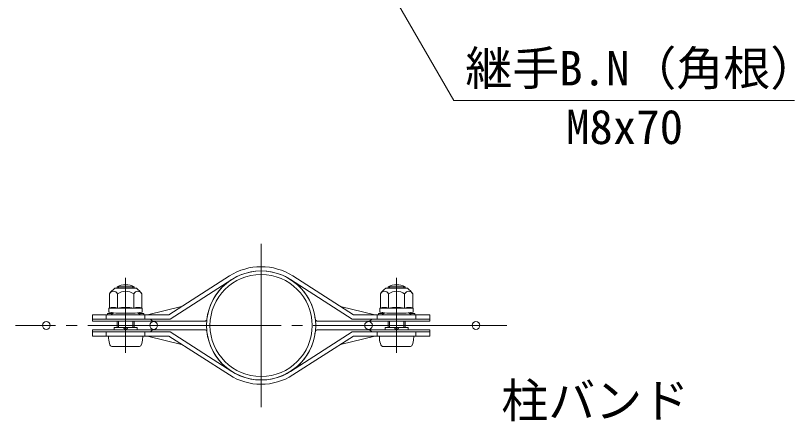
# Model space of a CAD drawing. Units: millimetres, scale not verified. Extents: x -6301 to 6299, y -4455 to 4455.
# Drawn here: x 3838 to 4925, y -38 to 530 of the extents above; entities that cross this region are included whole.
import ezdxf
from ezdxf.enums import TextEntityAlignment as Align

# ---------------------------------------------------------------- set-up
doc = ezdxf.new("R2010")
doc.units = ezdxf.units.MM
doc.header["$LTSCALE"] = 15
doc.linetypes.add('LONG_CHAIN', pattern=[21, 18, -1, 1, -1])
doc.linetypes.add('LONG_DASHED2', pattern=[13, 12, -1])
for name, color, linetype, lineweight in [('0-0_D-STR-TXT', 7, 'Continuous', 9), ('0-3_D-STR2', 7, 'Continuous', 9), ('0-6_D-STR1', 1, 'Continuous', 9), ('0-7_D-BMK', 2, 'LONG_CHAIN', 9), ('0-8_D-STR3', 3, 'Continuous', 9)]:
    doc.layers.add(name, color=color, linetype=linetype, lineweight=lineweight)
doc.styles.add('ＭＳ ゴシック', font='')
doc.styles.get('ＭＳ ゴシック').set_extended_font_data('MS Gothic')

msp = doc.modelspace()

# ---------------------------------------------------------------- linework, layer by layer
at = {"layer": '0-0_D-STR-TXT'}
msp.add_lwpolyline([(4925.36, 411.12), (4449.86, 411.12), (4193.62, 854.94)], dxfattribs=at)
at = {"layer": '0-3_D-STR2'}
for centre in [(3880.62, 96.58), (4030.62, 96.58), (4330.62, 96.58), (4480.62, 96.58)]:
    msp.add_circle(centre, 5.4, dxfattribs=at)
at = {"layer": '0-6_D-STR1'}
for radius in [76.2, 71.4]:
    msp.add_circle((4180.62, 96.58), radius, dxfattribs=at)
at = {"layer": '0-7_D-BMK'}
for p, q in [((4180.62, 210.88), (4180.62, -17.72)), ((3991.43, 58.5), (3991.43, 162.97)), ((4369.81, 58.5), (4369.81, 162.97)), ((4523.52, 96.58), (3837.72, 96.58))]:
    msp.add_line(p, q, dxfattribs=at)
at = {"layer": '0-8_D-STR3'}
for p, q in [((4051.68, 111.62), (4136.3, 165.8)), ((4309.56, 111.62), (4224.95, 165.8)), ((3976.43, 148.52), (4006.43, 148.52)), ((3979.43, 148.52), (3979.43, 150.54)), ((3979.43, 150.54), (4003.43, 150.54)), ((3981.47, 148.52), (3981.47, 150.54)), ((4001.4, 148.52), (4001.4, 150.54)), ((4003.43, 148.52), (4003.43, 150.54)), ((4354.81, 148.52), (4384.81, 148.52)), ((4357.81, 148.52), (4357.81, 150.54)), ((4381.81, 150.54), (4357.81, 150.54)), ((4359.84, 148.52), (4359.84, 150.54)), ((4379.78, 148.52), (4379.78, 150.54)), ((4381.81, 148.52), (4381.81, 150.54)), ((3968.92, 141.01), (3968.92, 120.92)), ((3980.18, 141.01), (3980.18, 120.62)), ((4002.69, 141.01), (4002.69, 120.62)), ((4013.95, 141.01), (4013.95, 120.92)), ((4347.3, 141.01), (4347.3, 120.92)), ((4358.55, 141.01), (4358.55, 120.62)), ((4381.07, 141.01), (4381.07, 120.62)), ((4392.33, 141.01), (4392.33, 120.92)), ((3968.18, 120.49), (3968.18, 115.49)), ((3991.43, 120.62), (3968.26, 120.62)), ((3968.92, 120.92), (3968.41, 120.78)), ((3991.43, 120.62), (4014.61, 120.62)), ((4014.68, 120.42), (4014.68, 115.49)), ((4021.78, 111.62), (4069.62, 123.11)), ((4339.47, 111.62), (4291.62, 123.11)), ((4346.56, 120.49), (4346.56, 115.49)), ((4369.81, 120.62), (4346.64, 120.62)), ((4347.3, 120.92), (4346.79, 120.78)), ((4369.81, 120.62), (4392.99, 120.62)), ((4393.06, 120.42), (4393.06, 115.49)), ((4051.68, 111.62), (3945.1, 111.62)), ((3945.1, 111.62), (3945.1, 102.62)), ((3964.43, 111.62), (3964.43, 105.62)), ((3964.43, 111.62), (3964.43, 105.62)), ((3965.93, 113.12), (3970.25, 113.12)), ((3965.93, 113.12), (3965.93, 111.62)), ((3965.93, 111.62), (3970.25, 111.62)), ((3977.93, 114.02), (3968.45, 115.19)), ((3971.13, 113.4), (3972.87, 114.65)), ((3972, 112.18), (3975.02, 114.34)), ((3977.93, 114.02), (4004.93, 114.02)), ((4004.93, 114.02), (4014.42, 115.19)), ((4010.87, 112.18), (4007.84, 114.34)), ((4011.74, 113.4), (4010, 114.65)), ((4012.62, 111.62), (4016.93, 111.62)), ((4018.44, 111.62), (4018.44, 105.62)), ((4018.44, 111.62), (4018.44, 105.62)), ((4342.81, 111.62), (4342.81, 105.62)), ((4344.31, 113.12), (4348.63, 113.12)), ((4344.31, 113.12), (4344.31, 111.62)), ((4344.31, 111.62), (4348.63, 111.62)), ((4356.31, 114.02), (4346.83, 115.19)), ((4349.5, 113.4), (4351.24, 114.65)), ((4350.38, 112.18), (4353.4, 114.34)), ((4356.31, 114.02), (4383.31, 114.02)), ((4383.31, 114.02), (4392.8, 115.19)), ((4389.25, 112.18), (4386.22, 114.34)), ((4390.12, 113.4), (4388.38, 114.65)), ((4390.99, 111.62), (4395.31, 111.62)), ((4396.82, 111.62), (4396.82, 105.62)), ((4101.89, 102.62), (3945.1, 102.62)), ((3979.43, 93.54), (3979.43, 102.62)), ((3981.47, 93.54), (3981.47, 102.62)), ((4001.4, 93.54), (4001.4, 102.62)), ((4003.43, 93.54), (4003.43, 102.62)), ((4025.94, 105.62), (4029.05, 102.62)), ((4259.36, 102.62), (4416.15, 102.62)), ((4335.31, 105.62), (4332.19, 102.62)), ((4357.81, 93.54), (4357.81, 102.62)), ((4359.84, 93.54), (4359.84, 102.62)), ((4379.78, 93.54), (4379.78, 102.62)), ((4381.81, 93.54), (4381.81, 102.62)), ((4101.89, 90.54), (3945.1, 90.54)), ((3945.1, 81.54), (3945.1, 90.54)), ((3964.43, 81.54), (3964.43, 87.54)), ((3975.48, 93.54), (4007.39, 93.54)), ((3975.48, 93.54), (3975.48, 90.54)), ((3988.25, 93.54), (3990.8, 90.54)), ((3992.07, 90.54), (3994.62, 93.54)), ((4007.39, 93.54), (4007.39, 90.54)), ((4018.44, 81.54), (4018.44, 87.54)), ((4018.44, 81.54), (4018.44, 87.54)), ((4025.94, 87.54), (4029.05, 90.54)), ((4259.36, 90.54), (4416.15, 90.54)), ((4335.31, 87.54), (4332.19, 90.54)), ((4342.81, 81.54), (4342.81, 87.54)), ((4353.86, 93.54), (4385.77, 93.54)), ((4353.86, 93.54), (4353.86, 90.54)), ((4366.63, 93.54), (4369.18, 90.54)), ((4370.45, 90.54), (4373, 93.54)), ((4385.77, 93.54), (4385.77, 90.54)), ((4396.82, 81.54), (4396.82, 87.54)), ((4051.68, 81.54), (3945.1, 81.54)), ((3967.43, 81.54), (4015.43, 81.54)), ((4021.78, 81.54), (4069.62, 70.05)), ((4051.68, 81.54), (4136.3, 27.36)), ((4309.56, 81.54), (4224.95, 27.36)), ((4339.47, 81.54), (4291.62, 70.05)), ((4345.81, 81.54), (4393.81, 81.54)), ((3971.93, 67.14), (4010.93, 67.14)), ((4350.31, 67.14), (4389.31, 67.14))]:
    msp.add_line(p, q, dxfattribs=at)
at = {"layer": '0-8_D-STR3', "linetype": 'LONG_DASHED2'}
for p, q in [((4053.44, 105.62), (4139.53, 160.75)), ((4307.81, 105.62), (4221.72, 160.75)), ((4053.44, 105.62), (3945.1, 105.62)), ((4307.81, 105.62), (4416.15, 105.62)), ((4053.44, 87.54), (3945.1, 87.54)), ((4053.44, 87.54), (4139.53, 32.41)), ((4307.81, 87.54), (4221.72, 32.41)), ((4307.81, 87.54), (4416.15, 87.54))]:
    msp.add_line(p, q, dxfattribs=at)
at = {"layer": '0-8_D-STR3'}
for points in [[(4012.62, 113.12), (4016.93, 113.12), (4016.93, 111.62)], [(4309.56, 111.62), (4416.15, 111.62), (4416.15, 102.62)], [(4390.99, 113.12), (4395.31, 113.12), (4395.31, 111.62)], [(4309.56, 81.54), (4416.15, 81.54), (4416.15, 90.54)]]:
    msp.add_lwpolyline(points, dxfattribs=at)
for centre, radius, start, end in [((4180.62, 96.58), 82.2, 57.3664, 122.6336), ((4180.62, 96.58), 76.2, 6.55535, 173.44465), ((3991.43, 128.04), 25.5, 61.92751, 118.07249), ((4369.81, 128.04), 25.5, 61.92751, 118.07249), ((3989.2, 128.2), 24, 122.13463, 147.68315), ((3974.55, 137.96), 6.4, 28.45309, 151.54691), ((3991.43, 123.73), 20.62, 90, 123.09348), ((3991.43, 123.73), 20.62, 56.90652, 90), ((4008.32, 137.96), 6.4, 28.45309, 151.54691), ((3993.67, 128.2), 24, 32.31685, 57.86537), ((4367.58, 128.2), 24, 122.13463, 147.68315), ((4352.93, 137.96), 6.4, 28.45309, 151.54691), ((4369.81, 123.73), 20.62, 90, 123.09348), ((4369.81, 123.73), 20.62, 56.90652, 90), ((4386.7, 137.96), 6.4, 28.45309, 151.54691), ((4372.05, 128.2), 24, 32.31685, 57.86537), ((3968.48, 120.49), 0.3, 105, 180), ((3974.55, 105.97), 15.97, 69.37322, 112.7756), ((3991.43, 58.35), 63.57, 90, 100.20031), ((3991.43, 58.35), 63.57, 79.79969, 90), ((4008.32, 105.97), 15.97, 67.2244, 110.62678), ((4014.38, 120.42), 0.3, 0, 67.2244), ((4346.86, 120.49), 0.3, 105, 180), ((4352.93, 105.97), 15.97, 69.37322, 112.7756), ((4369.81, 58.35), 63.57, 90, 100.20031), ((4369.81, 58.35), 63.57, 79.79969, 90), ((4386.7, 105.97), 15.97, 67.2244, 110.62678), ((4392.76, 120.42), 0.3, 0, 67.2244), ((3968.48, 115.49), 0.3, 180, 263), ((3970.25, 114.62), 1.5, 270, 305.53768), ((3970.25, 114.62), 3, 270, 305.53768), ((3975.9, 113.12), 1.5, 123.43373, 125.53768), ((4006.97, 113.12), 1.5, 54.46232, 56.56627), ((4012.62, 114.62), 3, 234.46232, 270), ((4012.62, 114.62), 1.5, 234.46232, 270), ((4014.38, 115.49), 0.3, 277, 0), ((4346.86, 115.49), 0.3, 180, 263), ((4348.63, 114.62), 1.5, 270, 305.53768), ((4348.63, 114.62), 3, 270, 305.53768), ((4354.27, 113.12), 1.5, 123.43373, 125.53768), ((4385.35, 113.12), 1.5, 54.46232, 56.56627), ((4390.99, 114.62), 3, 234.46232, 270), ((4390.99, 114.62), 1.5, 234.46232, 270), ((4392.76, 115.49), 0.3, 277, 0), ((4101.94, 105.62), 3, 268.91908, 353.44465), ((4259.31, 105.62), 3, 186.55535, 271.08092), ((4101.94, 87.54), 3, 6.55535, 91.08092), ((4180.62, 96.58), 76.2, 186.55535, 353.44465), ((4259.31, 87.54), 3, 88.91908, 173.44465), ((4180.62, 96.58), 82.2, 237.3664, 302.6336)]:
    msp.add_arc(centre, radius, start, end, dxfattribs=at)
for centre, start_param, end_param in [((3971.93, 81.54), 1.5707963, 3.1415927), ((4010.93, 81.54), 3.1415927, 4.712389), ((4350.31, 81.54), 1.5707963, 3.1415927), ((4389.31, 81.54), 3.1415927, 4.712389)]:
    msp.add_ellipse(centre, major_axis=(0, 14.4), ratio=0.3125, start_param=start_param, end_param=end_param, dxfattribs=at)

# ---------------------------------------------------------------- texts
at = {"layer": '0-0_D-STR-TXT', "style": 'ＭＳ ゴシック'}
for s, p in [('継手B.N（角根）', (4465.75, 417.87)), ('M8x70', (4606.39, 335.87)), ('柱バンド', (4516.06, -46.86))]:
    msp.add_text(s, height=48.06, dxfattribs=at).set_placement(p, align=Align.BOTTOM_LEFT)

doc.saveas('drawing.dxf')
